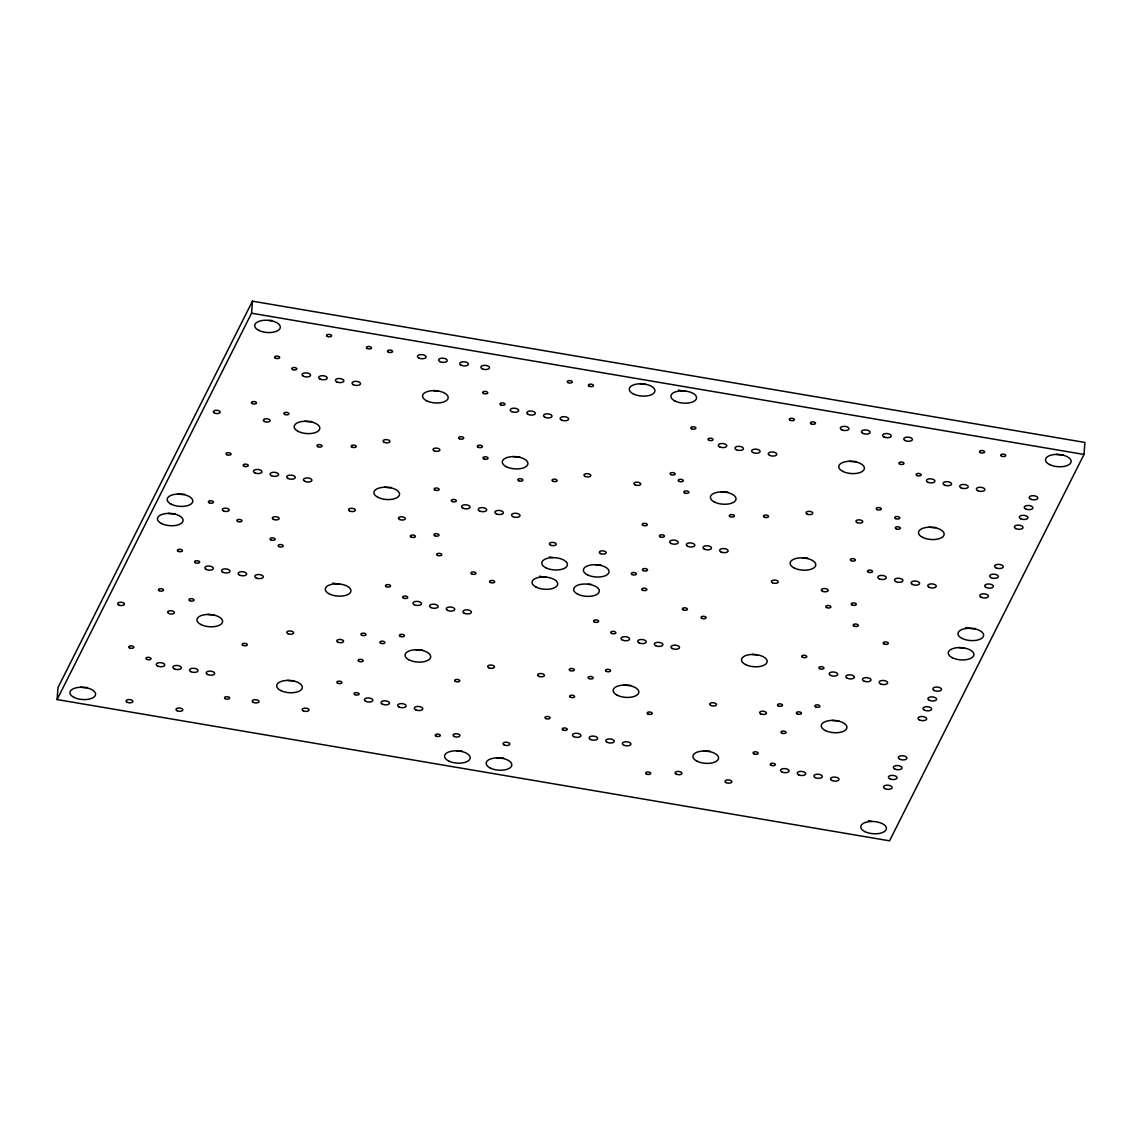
<?xml version="1.0" encoding="UTF-8"?>
<svg xmlns="http://www.w3.org/2000/svg" width="1142" height="1142" viewBox="0 0 1142 1142"><rect width="100%" height="100%" fill="white"/><g stroke="black" fill="none" stroke-linecap="round" stroke-linejoin="round"><path stroke-width="1.5" d="M57.1 699.561L57.999 687.541L252.453 301.174L1084.9 442.439L1084.001 454.459L889.547 840.826L57.1 699.561L251.554 313.208L252.453 301.174M251.554 313.208L1084.001 454.459M630.612 685.314A12.848 6.11 4.3 0 1 623.975 685.029M757.374 654.766A12.848 6.11 4.3 0 1 752.335 654.395M838.728 720.631A12.848 6.11 4.3 0 1 832.09 720.345M710.367 751.265A12.848 6.11 4.3 0 1 703.729 750.979M503.622 758.117A12.848 6.11 4.3 0 1 496.984 757.831M591.113 584.261A12.848 6.11 4.3 0 1 587.816 584.319M964.119 647.914A12.848 6.11 4.3 0 1 959.08 647.543M871.574 821.398A12.848 6.11 4.3 0 1 868.448 820.655M214.396 614.682A12.848 6.11 4.3 0 1 207.758 614.396M339.445 584.119A12.848 6.11 4.3 0 1 332.979 583.02M422.497 649.998A12.848 6.11 4.3 0 1 415.874 649.712M294.136 680.632A12.848 6.11 4.3 0 1 287.498 680.346M87.392 687.484A12.848 6.11 4.3 0 1 80.754 687.213M174.897 513.629A12.848 6.11 4.3 0 1 168.259 513.343M546.19 577.267A12.848 6.11 4.3 0 1 539.723 576.168M461.996 751.051A12.848 6.11 4.3 0 1 456.986 750.993M727.839 492.131A12.848 6.11 4.3 0 1 721.202 491.845M856.2 461.496A12.848 6.11 4.3 0 1 849.562 461.211M935.955 527.447A12.848 6.11 4.3 0 1 929.317 527.161M807.58 558.081A12.848 6.11 4.3 0 1 802.583 558.024M600.835 564.933A12.848 6.11 4.3 0 1 595.838 564.876M685.043 391.149A12.848 6.11 4.3 0 1 678.576 390.05M1062.945 454.644A12.848 6.11 4.3 0 1 1056.307 454.359M975.439 628.5A12.848 6.11 4.3 0 1 965.675 627.472M311.623 421.498A12.848 6.11 4.3 0 1 304.985 421.227M438.371 390.949A12.848 6.11 4.3 0 1 433.346 390.578M519.724 456.814A12.848 6.11 4.3 0 1 513.086 456.529M391.363 487.463A12.848 6.11 4.3 0 1 384.726 487.177M184.619 494.315A12.848 6.11 4.3 0 1 177.981 494.029M272.124 320.445A12.848 6.11 4.3 0 1 268.827 320.517M645.116 384.097A12.848 6.11 4.3 0 1 640.091 383.726M552.585 557.596A12.848 6.11 4.3 0 1 549.459 556.853M726.126 782.584A3.426 1.627 4.3 0 0 731.794 782.099A3.426 1.627 4.3 0 0 727.468 779.915A3.426 1.627 4.3 0 0 726.126 782.584M691.595 428.75A2.57 1.228 4.3 0 0 695.849 428.378A2.57 1.228 4.3 0 0 692.609 426.737A2.57 1.228 4.3 0 0 691.595 428.75M388.294 352.093A2.57 1.228 4.3 0 0 392.548 351.722A2.57 1.228 4.3 0 0 389.308 350.08A2.57 1.228 4.3 0 0 388.294 352.093M617.222 695.221A12.848 6.11 4.3 0 0 638.478 693.38A12.848 6.11 4.3 0 0 622.276 685.186A12.848 6.11 4.3 0 0 617.222 695.221M745.583 664.587A12.848 6.11 4.3 0 0 766.839 662.745A12.848 6.11 4.3 0 0 750.637 654.537A12.848 6.11 4.3 0 0 745.583 664.587M825.338 730.537A12.848 6.11 4.3 0 0 846.593 728.696A12.848 6.11 4.3 0 0 830.377 720.502A12.848 6.11 4.3 0 0 825.338 730.537M696.963 761.172A12.848 6.11 4.3 0 0 718.232 759.33A12.848 6.11 4.3 0 0 702.016 751.136A12.848 6.11 4.3 0 0 696.963 761.172M490.218 768.024A12.848 6.11 4.3 0 0 511.488 766.182A12.848 6.11 4.3 0 0 495.271 757.988A12.848 6.11 4.3 0 0 490.218 768.024M577.724 594.168A12.848 6.11 4.3 0 0 598.979 592.327A12.848 6.11 4.3 0 0 582.777 584.119A12.848 6.11 4.3 0 0 577.724 594.168M952.328 657.735A12.848 6.11 4.3 0 0 973.584 655.893A12.848 6.11 4.3 0 0 957.381 647.685A12.848 6.11 4.3 0 0 952.328 657.735M864.822 831.59A12.848 6.11 4.3 0 0 886.078 829.749A12.848 6.11 4.3 0 0 869.876 821.555A12.848 6.11 4.3 0 0 864.822 831.59M201.006 624.588A12.848 6.11 4.3 0 0 222.262 622.747A12.848 6.11 4.3 0 0 206.045 614.553A12.848 6.11 4.3 0 0 201.006 624.588M329.367 593.954A12.848 6.11 4.3 0 0 350.623 592.113A12.848 6.11 4.3 0 0 334.42 583.919A12.848 6.11 4.3 0 0 329.367 593.954M409.107 659.905A12.848 6.11 4.3 0 0 430.363 658.063A12.848 6.11 4.3 0 0 414.161 649.869A12.848 6.11 4.3 0 0 409.107 659.905M280.746 690.539A12.848 6.11 4.3 0 0 302.002 688.697A12.848 6.11 4.3 0 0 285.8 680.504A12.848 6.11 4.3 0 0 280.746 690.539M74.002 697.391A12.848 6.11 4.3 0 0 95.257 695.549A12.848 6.11 4.3 0 0 79.055 687.356A12.848 6.11 4.3 0 0 74.002 697.391M161.507 523.536A12.848 6.11 4.3 0 0 182.763 521.694A12.848 6.11 4.3 0 0 166.561 513.5A12.848 6.11 4.3 0 0 161.507 523.536M536.112 587.102A12.848 6.11 4.3 0 0 557.367 585.261A12.848 6.11 4.3 0 0 541.165 577.067A12.848 6.11 4.3 0 0 536.112 587.102M448.606 760.957A12.848 6.11 4.3 0 0 469.862 759.116A12.848 6.11 4.3 0 0 453.66 750.922A12.848 6.11 4.3 0 0 448.606 760.957M714.449 502.037A12.848 6.11 4.3 0 0 735.705 500.196A12.848 6.11 4.3 0 0 719.503 492.002A12.848 6.11 4.3 0 0 714.449 502.037M842.81 471.403A12.848 6.11 4.3 0 0 864.066 469.562A12.848 6.11 4.3 0 0 847.864 461.368A12.848 6.11 4.3 0 0 842.81 471.403M922.565 537.354A12.848 6.11 4.3 0 0 943.82 535.512A12.848 6.11 4.3 0 0 927.604 527.318A12.848 6.11 4.3 0 0 922.565 537.354M794.19 567.988A12.848 6.11 4.3 0 0 815.445 566.147A12.848 6.11 4.3 0 0 799.243 557.953A12.848 6.11 4.3 0 0 794.19 567.988M587.445 574.84A12.848 6.11 4.3 0 0 608.7 572.998A12.848 6.11 4.3 0 0 592.498 564.805A12.848 6.11 4.3 0 0 587.445 574.84M674.951 400.985A12.848 6.11 4.3 0 0 696.206 399.143A12.848 6.11 4.3 0 0 680.004 390.949A12.848 6.11 4.3 0 0 674.951 400.985M1049.555 464.551A12.848 6.11 4.3 0 0 1070.811 462.71A12.848 6.11 4.3 0 0 1054.608 454.516A12.848 6.11 4.3 0 0 1049.555 464.551M962.049 638.407A12.848 6.11 4.3 0 0 983.305 636.565A12.848 6.11 4.3 0 0 967.103 628.371A12.848 6.11 4.3 0 0 962.049 638.407M298.219 431.405A12.848 6.11 4.3 0 0 319.489 429.563A12.848 6.11 4.3 0 0 303.272 421.369A12.848 6.11 4.3 0 0 298.219 431.405M426.594 400.771A12.848 6.11 4.3 0 0 447.85 398.929A12.848 6.11 4.3 0 0 431.633 390.735A12.848 6.11 4.3 0 0 426.594 400.771M506.334 466.721A12.848 6.11 4.3 0 0 527.59 464.88A12.848 6.11 4.3 0 0 511.388 456.686A12.848 6.11 4.3 0 0 506.334 466.721M377.973 497.355A12.848 6.11 4.3 0 0 399.229 495.514A12.848 6.11 4.3 0 0 383.027 487.32A12.848 6.11 4.3 0 0 377.973 497.355M171.229 504.207A12.848 6.11 4.3 0 0 192.484 502.366A12.848 6.11 4.3 0 0 176.282 494.172A12.848 6.11 4.3 0 0 171.229 504.207M258.734 330.352A12.848 6.11 4.3 0 0 279.99 328.511A12.848 6.11 4.3 0 0 263.788 320.317A12.848 6.11 4.3 0 0 258.734 330.352M633.339 393.919A12.848 6.11 4.3 0 0 654.594 392.077A12.848 6.11 4.3 0 0 638.378 383.883A12.848 6.11 4.3 0 0 633.339 393.919M545.833 567.774A12.848 6.11 4.3 0 0 567.089 565.947A12.848 6.11 4.3 0 0 550.887 557.739A12.848 6.11 4.3 0 0 545.833 567.774M790.036 420.256A2.57 1.228 4.3 0 0 794.275 419.899A2.57 1.228 4.3 0 0 791.035 418.257A2.57 1.228 4.3 0 0 790.036 420.256M568.017 382.584A2.57 1.228 4.3 0 0 572.27 382.213A2.57 1.228 4.3 0 0 569.03 380.586A2.57 1.228 4.3 0 0 568.017 382.584M367.153 348.496A2.57 1.228 4.3 0 0 371.407 348.139A2.57 1.228 4.3 0 0 368.167 346.497A2.57 1.228 4.3 0 0 367.153 348.496M980.321 452.56A2.57 1.228 4.3 0 0 984.575 452.189A2.57 1.228 4.3 0 0 981.335 450.548A2.57 1.228 4.3 0 0 980.321 452.56M730.066 516.598A2.57 1.228 4.3 0 0 734.32 516.241A2.57 1.228 4.3 0 0 731.08 514.599A2.57 1.228 4.3 0 0 730.066 516.598M518.625 480.725A2.57 1.228 4.3 0 0 522.879 480.354A2.57 1.228 4.3 0 0 519.639 478.712A2.57 1.228 4.3 0 0 518.625 480.725M317.762 446.636A2.57 1.228 4.3 0 0 322.015 446.265A2.57 1.228 4.3 0 0 318.775 444.623A2.57 1.228 4.3 0 0 317.762 446.636M683.144 609.828A2.57 1.228 4.3 0 0 687.398 609.457A2.57 1.228 4.3 0 0 684.158 607.83A2.57 1.228 4.3 0 0 683.144 609.828M471.703 573.955A2.57 1.228 4.3 0 0 475.957 573.584A2.57 1.228 4.3 0 0 472.717 571.942A2.57 1.228 4.3 0 0 471.703 573.955M270.84 539.866A2.57 1.228 4.3 0 0 275.094 539.495A2.57 1.228 4.3 0 0 271.853 537.853A2.57 1.228 4.3 0 0 270.84 539.866M884.008 643.917A2.57 1.228 4.3 0 0 888.262 643.546A2.57 1.228 4.3 0 0 885.021 641.904A2.57 1.228 4.3 0 0 884.008 643.917M646.415 774.019A2.57 1.228 4.3 0 0 650.654 773.662A2.57 1.228 4.3 0 0 647.414 772.021A2.57 1.228 4.3 0 0 646.415 774.019M436.001 736.09A2.57 1.228 4.3 0 0 440.255 735.733A2.57 1.228 4.3 0 0 437.015 734.092A2.57 1.228 4.3 0 0 436.001 736.09M225.331 698.676A2.57 1.228 4.3 0 0 229.585 698.304A2.57 1.228 4.3 0 0 226.344 696.663A2.57 1.228 4.3 0 0 225.331 698.676M811.177 423.853A2.57 1.228 4.3 0 0 815.431 423.482A2.57 1.228 4.3 0 0 812.19 421.841A2.57 1.228 4.3 0 0 811.177 423.853M589.158 386.182A2.57 1.228 4.3 0 0 593.412 385.81A2.57 1.228 4.3 0 0 590.171 384.169A2.57 1.228 4.3 0 0 589.158 386.182M1001.477 456.143A2.57 1.228 4.3 0 0 1005.717 455.772A2.57 1.228 4.3 0 0 1002.476 454.131A2.57 1.228 4.3 0 0 1001.477 456.143M351.95 447.107A2.57 1.228 4.3 0 0 356.19 446.736A2.57 1.228 4.3 0 0 352.949 445.109A2.57 1.228 4.3 0 0 351.95 447.107M552.814 481.196A2.57 1.228 4.3 0 0 557.068 480.825A2.57 1.228 4.3 0 0 553.827 479.183A2.57 1.228 4.3 0 0 552.814 481.196M764.255 517.083A2.57 1.228 4.3 0 0 768.509 516.712A2.57 1.228 4.3 0 0 765.268 515.071A2.57 1.228 4.3 0 0 764.255 517.083M701.816 618.322A2.57 1.228 4.3 0 0 706.07 617.965A2.57 1.228 4.3 0 0 702.83 616.323A2.57 1.228 4.3 0 0 701.816 618.322M490.375 582.449A2.57 1.228 4.3 0 0 494.629 582.077A2.57 1.228 4.3 0 0 491.388 580.436A2.57 1.228 4.3 0 0 490.375 582.449M278.933 546.561A2.57 1.228 4.3 0 0 283.187 546.204A2.57 1.228 4.3 0 0 279.947 544.563A2.57 1.228 4.3 0 0 278.933 546.561M455.472 681.446A2.57 1.228 4.3 0 0 459.726 681.075A2.57 1.228 4.3 0 0 456.486 679.433A2.57 1.228 4.3 0 0 455.472 681.446M647.928 713.993A2.57 1.228 4.3 0 0 652.182 713.622A2.57 1.228 4.3 0 0 648.942 711.994A2.57 1.228 4.3 0 0 647.928 713.993M242.975 645.387A2.57 1.228 4.3 0 0 247.229 645.016A2.57 1.228 4.3 0 0 243.988 643.374A2.57 1.228 4.3 0 0 242.975 645.387M678.976 481.31A2.57 1.228 4.3 0 0 683.23 480.939A2.57 1.228 4.3 0 0 679.99 479.297A2.57 1.228 4.3 0 0 678.976 481.31M643.231 570.572A2.57 1.228 4.3 0 0 647.485 570.201A2.57 1.228 4.3 0 0 644.245 568.559A2.57 1.228 4.3 0 0 643.231 570.572M588.901 678.519A2.57 1.228 4.3 0 0 593.155 678.148A2.57 1.228 4.3 0 0 589.914 676.507A2.57 1.228 4.3 0 0 588.901 678.519M895.456 518.568A2.57 1.228 4.3 0 0 899.71 518.211A2.57 1.228 4.3 0 0 896.47 516.569A2.57 1.228 4.3 0 0 895.456 518.568M852.003 604.932A2.57 1.228 4.3 0 0 856.243 604.561A2.57 1.228 4.3 0 0 853.003 602.919A2.57 1.228 4.3 0 0 852.003 604.932M797.173 713.864A2.57 1.228 4.3 0 0 801.427 713.493A2.57 1.228 4.3 0 0 798.187 711.851A2.57 1.228 4.3 0 0 797.173 713.864M478.113 447.221A2.57 1.228 4.3 0 0 482.367 446.85A2.57 1.228 4.3 0 0 479.126 445.209A2.57 1.228 4.3 0 0 478.113 447.221M434.717 535.726A2.57 1.228 4.3 0 0 438.971 535.355A2.57 1.228 4.3 0 0 435.73 533.714A2.57 1.228 4.3 0 0 434.717 535.726M380.643 643.174A2.57 1.228 4.3 0 0 384.883 642.803A2.57 1.228 4.3 0 0 381.642 641.176A2.57 1.228 4.3 0 0 380.643 643.174M896.056 528.789A2.57 1.228 4.3 0 0 900.31 528.418A2.57 1.228 4.3 0 0 897.07 526.79A2.57 1.228 4.3 0 0 896.056 528.789M684.615 492.916A2.57 1.228 4.3 0 0 688.869 492.545A2.57 1.228 4.3 0 0 685.628 490.903A2.57 1.228 4.3 0 0 684.615 492.916M483.751 458.827A2.57 1.228 4.3 0 0 488.005 458.456A2.57 1.228 4.3 0 0 484.765 456.814A2.57 1.228 4.3 0 0 483.751 458.827M284.644 414.389A2.57 1.228 4.3 0 0 288.897 414.018A2.57 1.228 4.3 0 0 285.657 412.376A2.57 1.228 4.3 0 0 284.644 414.389M854.002 626.044A2.57 1.228 4.3 0 0 858.242 625.673A2.57 1.228 4.3 0 0 855.001 624.032A2.57 1.228 4.3 0 0 854.002 626.044M642.561 590.157A2.57 1.228 4.3 0 0 646.8 589.8A2.57 1.228 4.3 0 0 643.56 588.159A2.57 1.228 4.3 0 0 642.561 590.157M437.457 555.355A2.57 1.228 4.3 0 0 441.711 554.983A2.57 1.228 4.3 0 0 438.471 553.356A2.57 1.228 4.3 0 0 437.457 555.355M237.65 521.451A2.57 1.228 4.3 0 0 241.904 521.08A2.57 1.228 4.3 0 0 238.664 519.439A2.57 1.228 4.3 0 0 237.65 521.451M189.743 600.663A2.57 1.228 4.3 0 0 193.997 600.292A2.57 1.228 4.3 0 0 190.757 598.665A2.57 1.228 4.3 0 0 189.743 600.663M400.128 636.365A2.57 1.228 4.3 0 0 404.382 635.994A2.57 1.228 4.3 0 0 401.142 634.352A2.57 1.228 4.3 0 0 400.128 636.365M606.288 671.353A2.57 1.228 4.3 0 0 610.542 670.982A2.57 1.228 4.3 0 0 607.301 669.34A2.57 1.228 4.3 0 0 606.288 671.353M815.616 706.869A2.57 1.228 4.3 0 0 819.856 706.498A2.57 1.228 4.3 0 0 816.616 704.871A2.57 1.228 4.3 0 0 815.616 706.869M670.882 474.601A2.57 1.228 4.3 0 0 675.136 474.23A2.57 1.228 4.3 0 0 671.896 472.602A2.57 1.228 4.3 0 0 670.882 474.601M877.042 509.589A2.57 1.228 4.3 0 0 881.281 509.218A2.57 1.228 4.3 0 0 878.041 507.576A2.57 1.228 4.3 0 0 877.042 509.589M459.441 438.728A2.57 1.228 4.3 0 0 463.695 438.357A2.57 1.228 4.3 0 0 460.454 436.715A2.57 1.228 4.3 0 0 459.441 438.728M252.225 403.554A2.57 1.228 4.3 0 0 256.479 403.197A2.57 1.228 4.3 0 0 253.239 401.556A2.57 1.228 4.3 0 0 252.225 403.554M826.58 607.544A2.57 1.228 4.3 0 0 830.834 607.173A2.57 1.228 4.3 0 0 827.593 605.531A2.57 1.228 4.3 0 0 826.58 607.544M632.068 574.54A2.57 1.228 4.3 0 0 636.308 574.169A2.57 1.228 4.3 0 0 633.068 572.527A2.57 1.228 4.3 0 0 632.068 574.54M411.106 537.04A2.57 1.228 4.3 0 0 415.36 536.669A2.57 1.228 4.3 0 0 412.119 535.027A2.57 1.228 4.3 0 0 411.106 537.04M209.186 502.78A2.57 1.228 4.3 0 0 213.426 502.409A2.57 1.228 4.3 0 0 210.185 500.767A2.57 1.228 4.3 0 0 209.186 502.78M159.195 590.685A2.57 1.228 4.3 0 0 163.449 590.314A2.57 1.228 4.3 0 0 160.208 588.687A2.57 1.228 4.3 0 0 159.195 590.685M361.714 635.18A2.57 1.228 4.3 0 0 365.968 634.809A2.57 1.228 4.3 0 0 362.728 633.168A2.57 1.228 4.3 0 0 361.714 635.18M569.986 670.511A2.57 1.228 4.3 0 0 574.24 670.154A2.57 1.228 4.3 0 0 571 668.513A2.57 1.228 4.3 0 0 569.986 670.511M778.259 705.856A2.57 1.228 4.3 0 0 782.498 705.485A2.57 1.228 4.3 0 0 779.258 703.857A2.57 1.228 4.3 0 0 778.259 705.856M781.756 733.078A2.57 1.228 4.3 0 0 786.01 732.721A2.57 1.228 4.3 0 0 782.77 731.08A2.57 1.228 4.3 0 0 781.756 733.078M570.329 697.205A2.57 1.228 4.3 0 0 574.569 696.834A2.57 1.228 4.3 0 0 571.328 695.192A2.57 1.228 4.3 0 0 570.329 697.205M358.888 661.318A2.57 1.228 4.3 0 0 363.127 660.961A2.57 1.228 4.3 0 0 359.887 659.319A2.57 1.228 4.3 0 0 358.888 661.318M327.326 336.419A2.57 1.228 4.3 0 0 331.58 336.048A2.57 1.228 4.3 0 0 328.339 334.406A2.57 1.228 4.3 0 0 327.326 336.419M585.061 476.385A3.426 1.627 4.3 0 0 590.728 475.886A3.426 1.627 4.3 0 0 586.403 473.702A3.426 1.627 4.3 0 0 585.061 476.385M634.995 484.85A3.426 1.627 4.3 0 0 640.662 484.365A3.426 1.627 4.3 0 0 636.351 482.181A3.426 1.627 4.3 0 0 634.995 484.85M550.487 545.077A3.426 1.627 4.3 0 0 556.154 544.591A3.426 1.627 4.3 0 0 551.829 542.393A3.426 1.627 4.3 0 0 550.487 545.077M600.421 553.556A3.426 1.627 4.3 0 0 606.088 553.056A3.426 1.627 4.3 0 0 601.777 550.872A3.426 1.627 4.3 0 0 600.421 553.556M488.747 667.742A3.426 1.627 4.3 0 0 494.415 667.256A3.426 1.627 4.3 0 0 490.089 665.072A3.426 1.627 4.3 0 0 488.747 667.742M538.681 676.221A3.426 1.627 4.3 0 0 544.363 675.736A3.426 1.627 4.3 0 0 540.038 673.537A3.426 1.627 4.3 0 0 538.681 676.221M454.173 736.433A3.426 1.627 4.3 0 0 459.841 735.948A3.426 1.627 4.3 0 0 455.515 733.764A3.426 1.627 4.3 0 0 454.173 736.433M504.107 744.912A3.426 1.627 4.3 0 0 509.789 744.427A3.426 1.627 4.3 0 0 505.463 742.243A3.426 1.627 4.3 0 0 504.107 744.912M807.066 514.057A3.426 1.627 4.3 0 0 812.733 513.557A3.426 1.627 4.3 0 0 808.408 511.373A3.426 1.627 4.3 0 0 807.066 514.057M857.014 522.536A3.426 1.627 4.3 0 0 862.681 522.037A3.426 1.627 4.3 0 0 858.356 519.853A3.426 1.627 4.3 0 0 857.014 522.536M772.492 582.748A3.426 1.627 4.3 0 0 778.159 582.263A3.426 1.627 4.3 0 0 773.833 580.079A3.426 1.627 4.3 0 0 772.492 582.748M822.44 591.228A3.426 1.627 4.3 0 0 828.107 590.728A3.426 1.627 4.3 0 0 823.782 588.544A3.426 1.627 4.3 0 0 822.44 591.228M710.752 705.413A3.426 1.627 4.3 0 0 716.419 704.928A3.426 1.627 4.3 0 0 712.094 702.744A3.426 1.627 4.3 0 0 710.752 705.413M760.7 713.893A3.426 1.627 4.3 0 0 766.368 713.407A3.426 1.627 4.3 0 0 762.042 711.223A3.426 1.627 4.3 0 0 760.7 713.893M676.178 774.119A3.426 1.627 4.3 0 0 681.845 773.619A3.426 1.627 4.3 0 0 677.52 771.435A3.426 1.627 4.3 0 0 676.178 774.119M214.439 412.99A3.426 1.627 4.3 0 0 220.106 412.49A3.426 1.627 4.3 0 0 215.781 410.306A3.426 1.627 4.3 0 0 214.439 412.99M264.387 421.455A3.426 1.627 4.3 0 0 270.054 420.97A3.426 1.627 4.3 0 0 265.729 418.786A3.426 1.627 4.3 0 0 264.387 421.455M223.447 510.888A3.426 1.627 4.3 0 0 229.114 510.388A3.426 1.627 4.3 0 0 224.788 508.204A3.426 1.627 4.3 0 0 223.447 510.888M273.395 519.353A3.426 1.627 4.3 0 0 279.062 518.868A3.426 1.627 4.3 0 0 274.737 516.684A3.426 1.627 4.3 0 0 273.395 519.353M118.725 604.96A3.426 1.627 4.3 0 0 124.392 604.461A3.426 1.627 4.3 0 0 120.067 602.277A3.426 1.627 4.3 0 0 118.725 604.96M168.673 613.425A3.426 1.627 4.3 0 0 174.341 612.94A3.426 1.627 4.3 0 0 170.015 610.756A3.426 1.627 4.3 0 0 168.673 613.425M127.133 702.244A3.426 1.627 4.3 0 0 132.8 701.759A3.426 1.627 4.3 0 0 128.475 699.575A3.426 1.627 4.3 0 0 127.133 702.244M177.081 710.724A3.426 1.627 4.3 0 0 182.749 710.224A3.426 1.627 4.3 0 0 178.423 708.04A3.426 1.627 4.3 0 0 177.081 710.724M384.183 442.297A3.426 1.627 4.3 0 0 389.85 441.797A3.426 1.627 4.3 0 0 385.539 439.613A3.426 1.627 4.3 0 0 384.183 442.297M434.131 450.776A3.426 1.627 4.3 0 0 439.798 450.276A3.426 1.627 4.3 0 0 435.473 448.092A3.426 1.627 4.3 0 0 434.131 450.776M349.609 510.988A3.426 1.627 4.3 0 0 355.276 510.503A3.426 1.627 4.3 0 0 350.965 508.318A3.426 1.627 4.3 0 0 349.609 510.988M399.557 519.467A3.426 1.627 4.3 0 0 405.224 518.968A3.426 1.627 4.3 0 0 400.899 516.784A3.426 1.627 4.3 0 0 399.557 519.467M287.87 633.653A3.426 1.627 4.3 0 0 293.537 633.168A3.426 1.627 4.3 0 0 289.226 630.984A3.426 1.627 4.3 0 0 287.87 633.653M337.818 642.132A3.426 1.627 4.3 0 0 343.485 641.647A3.426 1.627 4.3 0 0 339.16 639.463A3.426 1.627 4.3 0 0 337.818 642.132M253.296 702.359A3.426 1.627 4.3 0 0 258.963 701.859A3.426 1.627 4.3 0 0 254.652 699.675A3.426 1.627 4.3 0 0 253.296 702.359M303.244 710.824A3.426 1.627 4.3 0 0 308.911 710.338A3.426 1.627 4.3 0 0 304.586 708.154A3.426 1.627 4.3 0 0 303.244 710.824M1015.723 528.546A4.354 2.07 4.3 0 0 1022.918 527.932A4.354 2.07 4.3 0 0 1017.436 525.149A4.354 2.07 4.3 0 0 1015.723 528.546M1020.663 518.739A4.354 2.07 4.3 0 0 1027.857 518.111A4.354 2.07 4.3 0 0 1022.376 515.342A4.354 2.07 4.3 0 0 1020.663 518.739M1025.602 508.918A4.354 2.07 4.3 0 0 1032.796 508.304A4.354 2.07 4.3 0 0 1027.315 505.521A4.354 2.07 4.3 0 0 1025.602 508.918M1030.541 499.111A4.354 2.07 4.3 0 0 1037.735 498.483A4.354 2.07 4.3 0 0 1032.254 495.714A4.354 2.07 4.3 0 0 1030.541 499.111M981.149 597.252A4.354 2.07 4.3 0 0 988.344 596.624A4.354 2.07 4.3 0 0 982.862 593.84A4.354 2.07 4.3 0 0 981.149 597.252M986.088 587.431A4.354 2.07 4.3 0 0 993.283 586.817A4.354 2.07 4.3 0 0 987.801 584.033A4.354 2.07 4.3 0 0 986.088 587.431M991.028 577.624A4.354 2.07 4.3 0 0 998.222 576.995A4.354 2.07 4.3 0 0 992.741 574.226A4.354 2.07 4.3 0 0 991.028 577.624M995.967 567.802A4.354 2.07 4.3 0 0 1003.161 567.189A4.354 2.07 4.3 0 0 997.68 564.405A4.354 2.07 4.3 0 0 995.967 567.802M919.41 719.917A4.354 2.07 4.3 0 0 926.605 719.289A4.354 2.07 4.3 0 0 921.123 716.519A4.354 2.07 4.3 0 0 919.41 719.917M924.349 710.096A4.354 2.07 4.3 0 0 931.544 709.482A4.354 2.07 4.3 0 0 926.062 706.698A4.354 2.07 4.3 0 0 924.349 710.096M929.288 700.289A4.354 2.07 4.3 0 0 936.483 699.661A4.354 2.07 4.3 0 0 931.001 696.891A4.354 2.07 4.3 0 0 929.288 700.289M934.227 690.482A4.354 2.07 4.3 0 0 941.422 689.854A4.354 2.07 4.3 0 0 935.94 687.07A4.354 2.07 4.3 0 0 934.227 690.482M884.836 788.608A4.354 2.07 4.3 0 0 892.03 787.994A4.354 2.07 4.3 0 0 886.549 785.211A4.354 2.07 4.3 0 0 884.836 788.608M889.775 778.801A4.354 2.07 4.3 0 0 896.97 778.173A4.354 2.07 4.3 0 0 891.488 775.404A4.354 2.07 4.3 0 0 889.775 778.801M894.714 768.98A4.354 2.07 4.3 0 0 901.909 768.366A4.354 2.07 4.3 0 0 896.427 765.583A4.354 2.07 4.3 0 0 894.714 768.98M899.653 759.173A4.354 2.07 4.3 0 0 906.848 758.545A4.354 2.07 4.3 0 0 901.366 755.776A4.354 2.07 4.3 0 0 899.653 759.173M862.824 433.375A4.354 2.07 4.3 0 0 870.018 432.747A4.354 2.07 4.3 0 0 864.523 429.963A4.354 2.07 4.3 0 0 862.824 433.375M841.668 429.777A4.354 2.07 4.3 0 0 848.877 429.164A4.354 2.07 4.3 0 0 843.381 426.38A4.354 2.07 4.3 0 0 841.668 429.777M905.106 440.541A4.354 2.07 4.3 0 0 912.301 439.927A4.354 2.07 4.3 0 0 906.819 437.143A4.354 2.07 4.3 0 0 905.106 440.541M883.965 436.958A4.354 2.07 4.3 0 0 891.16 436.33A4.354 2.07 4.3 0 0 885.678 433.56A4.354 2.07 4.3 0 0 883.965 436.958M439.941 361.614A4.354 2.07 4.3 0 0 447.136 360.986A4.354 2.07 4.3 0 0 441.654 358.203A4.354 2.07 4.3 0 0 439.941 361.614M418.8 358.017A4.354 2.07 4.3 0 0 425.995 357.403A4.354 2.07 4.3 0 0 420.499 354.62A4.354 2.07 4.3 0 0 418.8 358.017M482.224 368.78A4.354 2.07 4.3 0 0 489.418 368.167A4.354 2.07 4.3 0 0 483.937 365.383A4.354 2.07 4.3 0 0 482.224 368.78M461.082 365.197A4.354 2.07 4.3 0 0 468.277 364.569A4.354 2.07 4.3 0 0 462.796 361.8A4.354 2.07 4.3 0 0 461.082 365.197M607.087 742.286A4.282 2.041 4.3 0 0 614.168 741.672A4.282 2.041 4.3 0 0 608.772 738.945A4.282 2.041 4.3 0 0 607.087 742.286M815.202 777.602A4.282 2.041 4.3 0 0 822.283 776.988A4.282 2.041 4.3 0 0 816.873 774.262A4.282 2.041 4.3 0 0 815.202 777.602M655.694 645.701A4.282 2.041 4.3 0 0 662.788 645.087A4.282 2.041 4.3 0 0 657.378 642.346A4.282 2.041 4.3 0 0 655.694 645.701M863.809 681.017A4.282 2.041 4.3 0 0 870.889 680.404A4.282 2.041 4.3 0 0 865.493 677.663A4.282 2.041 4.3 0 0 863.809 681.017M590.443 739.459A4.282 2.041 4.3 0 0 597.523 738.845A4.282 2.041 4.3 0 0 592.113 736.119A4.282 2.041 4.3 0 0 590.443 739.459M798.543 774.776A4.282 2.041 4.3 0 0 805.638 774.162A4.282 2.041 4.3 0 0 800.228 771.435A4.282 2.041 4.3 0 0 798.543 774.776M639.049 642.875A4.282 2.041 4.3 0 0 646.129 642.261A4.282 2.041 4.3 0 0 640.733 639.52A4.282 2.041 4.3 0 0 639.049 642.875M847.164 678.191A4.282 2.041 4.3 0 0 854.245 677.577A4.282 2.041 4.3 0 0 848.849 674.836A4.282 2.041 4.3 0 0 847.164 678.191M623.732 745.112A4.282 2.041 4.3 0 0 630.812 744.498A4.282 2.041 4.3 0 0 625.416 741.772A4.282 2.041 4.3 0 0 623.732 745.112M831.847 780.429A4.282 2.041 4.3 0 0 838.927 779.815A4.282 2.041 4.3 0 0 833.532 777.088A4.282 2.041 4.3 0 0 831.847 780.429M672.352 648.528A4.282 2.041 4.3 0 0 679.433 647.914A4.282 2.041 4.3 0 0 674.037 645.173A4.282 2.041 4.3 0 0 672.352 648.528M880.453 683.844A4.282 2.041 4.3 0 0 887.548 683.23A4.282 2.041 4.3 0 0 882.138 680.489A4.282 2.041 4.3 0 0 880.453 683.844M573.784 736.633A4.282 2.041 4.3 0 0 580.878 736.019A4.282 2.041 4.3 0 0 575.468 733.292A4.282 2.041 4.3 0 0 573.784 736.633M781.899 771.949A4.282 2.041 4.3 0 0 788.979 771.335A4.282 2.041 4.3 0 0 783.583 768.609A4.282 2.041 4.3 0 0 781.899 771.949M622.404 640.048A4.282 2.041 4.3 0 0 629.485 639.434A4.282 2.041 4.3 0 0 624.089 636.694A4.282 2.041 4.3 0 0 622.404 640.048M830.505 675.365A4.282 2.041 4.3 0 0 837.6 674.751A4.282 2.041 4.3 0 0 832.19 672.01A4.282 2.041 4.3 0 0 830.505 675.365M545.748 718.518A2.57 1.228 4.3 0 0 550.001 718.147A2.57 1.228 4.3 0 0 546.761 716.505A2.57 1.228 4.3 0 0 545.748 718.518M562.949 729.952A2.57 1.228 4.3 0 0 567.203 729.595A2.57 1.228 4.3 0 0 563.962 727.954A2.57 1.228 4.3 0 0 562.949 729.952M753.863 753.834A2.57 1.228 4.3 0 0 758.117 753.463A2.57 1.228 4.3 0 0 754.876 751.821A2.57 1.228 4.3 0 0 753.863 753.834M771.05 765.268A2.57 1.228 4.3 0 0 775.304 764.897A2.57 1.228 4.3 0 0 772.063 763.27A2.57 1.228 4.3 0 0 771.05 765.268M594.368 621.933A2.57 1.228 4.3 0 0 598.622 621.562A2.57 1.228 4.3 0 0 595.382 619.92A2.57 1.228 4.3 0 0 594.368 621.933M611.555 633.367A2.57 1.228 4.3 0 0 615.809 632.996A2.57 1.228 4.3 0 0 612.569 631.355A2.57 1.228 4.3 0 0 611.555 633.367M802.483 657.25A2.57 1.228 4.3 0 0 806.723 656.878A2.57 1.228 4.3 0 0 803.483 655.237A2.57 1.228 4.3 0 0 802.483 657.25M819.671 668.684A2.57 1.228 4.3 0 0 823.924 668.313A2.57 1.228 4.3 0 0 820.684 666.671A2.57 1.228 4.3 0 0 819.671 668.684M190.857 671.653A4.282 2.041 4.3 0 0 197.951 671.039A4.282 2.041 4.3 0 0 192.541 668.313A4.282 2.041 4.3 0 0 190.857 671.653M398.972 706.969A4.282 2.041 4.3 0 0 406.052 706.356A4.282 2.041 4.3 0 0 400.656 703.629A4.282 2.041 4.3 0 0 398.972 706.969M239.477 575.068A4.282 2.041 4.3 0 0 246.558 574.455A4.282 2.041 4.3 0 0 241.162 571.714A4.282 2.041 4.3 0 0 239.477 575.068M447.593 610.385A4.282 2.041 4.3 0 0 454.673 609.771A4.282 2.041 4.3 0 0 449.277 607.03A4.282 2.041 4.3 0 0 447.593 610.385M174.212 668.827A4.282 2.041 4.3 0 0 181.307 668.213A4.282 2.041 4.3 0 0 175.897 665.486A4.282 2.041 4.3 0 0 174.212 668.827M382.327 704.143A4.282 2.041 4.3 0 0 389.408 703.529A4.282 2.041 4.3 0 0 384.012 700.803A4.282 2.041 4.3 0 0 382.327 704.143M222.833 572.242A4.282 2.041 4.3 0 0 229.913 571.628A4.282 2.041 4.3 0 0 224.517 568.902A4.282 2.041 4.3 0 0 222.833 572.242M430.934 607.558A4.282 2.041 4.3 0 0 438.028 606.944A4.282 2.041 4.3 0 0 432.618 604.204A4.282 2.041 4.3 0 0 430.934 607.558M207.516 674.479A4.282 2.041 4.3 0 0 214.596 673.866A4.282 2.041 4.3 0 0 209.2 671.139A4.282 2.041 4.3 0 0 207.516 674.479M415.617 709.796A4.282 2.041 4.3 0 0 422.711 709.182A4.282 2.041 4.3 0 0 417.301 706.455A4.282 2.041 4.3 0 0 415.617 709.796M256.122 577.895A4.282 2.041 4.3 0 0 263.217 577.281A4.282 2.041 4.3 0 0 257.806 574.54A4.282 2.041 4.3 0 0 256.122 577.895M464.237 613.211A4.282 2.041 4.3 0 0 471.318 612.597A4.282 2.041 4.3 0 0 465.922 609.857A4.282 2.041 4.3 0 0 464.237 613.211M157.567 666A4.282 2.041 4.3 0 0 164.648 665.386A4.282 2.041 4.3 0 0 159.252 662.66A4.282 2.041 4.3 0 0 157.567 666M365.683 701.316A4.282 2.041 4.3 0 0 372.763 700.703A4.282 2.041 4.3 0 0 367.367 697.976A4.282 2.041 4.3 0 0 365.683 701.316M206.174 569.415A4.282 2.041 4.3 0 0 213.269 568.802A4.282 2.041 4.3 0 0 207.858 566.075A4.282 2.041 4.3 0 0 206.174 569.415M414.289 604.732A4.282 2.041 4.3 0 0 421.369 604.118A4.282 2.041 4.3 0 0 415.973 601.391A4.282 2.041 4.3 0 0 414.289 604.732M129.531 647.885A2.57 1.228 4.3 0 0 133.785 647.514A2.57 1.228 4.3 0 0 130.545 645.887A2.57 1.228 4.3 0 0 129.531 647.885M146.718 659.319A2.57 1.228 4.3 0 0 150.972 658.963A2.57 1.228 4.3 0 0 147.732 657.321A2.57 1.228 4.3 0 0 146.718 659.319M337.647 683.202A2.57 1.228 4.3 0 0 341.886 682.83A2.57 1.228 4.3 0 0 338.646 681.189A2.57 1.228 4.3 0 0 337.647 683.202M354.834 694.636A2.57 1.228 4.3 0 0 359.088 694.279A2.57 1.228 4.3 0 0 355.847 692.637A2.57 1.228 4.3 0 0 354.834 694.636M178.138 551.3A2.57 1.228 4.3 0 0 182.392 550.929A2.57 1.228 4.3 0 0 179.151 549.288A2.57 1.228 4.3 0 0 178.138 551.3M195.339 562.735A2.57 1.228 4.3 0 0 199.593 562.364A2.57 1.228 4.3 0 0 196.353 560.722A2.57 1.228 4.3 0 0 195.339 562.735M386.253 586.617A2.57 1.228 4.3 0 0 390.507 586.246A2.57 1.228 4.3 0 0 387.266 584.604A2.57 1.228 4.3 0 0 386.253 586.617M403.454 598.051A2.57 1.228 4.3 0 0 407.694 597.68A2.57 1.228 4.3 0 0 404.454 596.038A2.57 1.228 4.3 0 0 403.454 598.051M704.314 549.102A4.282 2.041 4.3 0 0 711.395 548.488A4.282 2.041 4.3 0 0 705.999 545.762A4.282 2.041 4.3 0 0 704.314 549.102M912.415 584.418A4.282 2.041 4.3 0 0 919.51 583.805A4.282 2.041 4.3 0 0 914.1 581.078A4.282 2.041 4.3 0 0 912.415 584.418M752.921 452.517A4.282 2.041 4.3 0 0 760.015 451.904A4.282 2.041 4.3 0 0 754.605 449.177A4.282 2.041 4.3 0 0 752.921 452.517M961.036 487.834A4.282 2.041 4.3 0 0 968.116 487.22A4.282 2.041 4.3 0 0 962.72 484.479A4.282 2.041 4.3 0 0 961.036 487.834M687.655 546.276A4.282 2.041 4.3 0 0 694.75 545.662A4.282 2.041 4.3 0 0 689.34 542.935A4.282 2.041 4.3 0 0 687.655 546.276M895.771 581.592A4.282 2.041 4.3 0 0 902.865 580.978A4.282 2.041 4.3 0 0 897.455 578.252A4.282 2.041 4.3 0 0 895.771 581.592M736.276 449.691A4.282 2.041 4.3 0 0 743.356 449.077A4.282 2.041 4.3 0 0 737.96 446.351A4.282 2.041 4.3 0 0 736.276 449.691M944.391 485.007A4.282 2.041 4.3 0 0 951.472 484.394A4.282 2.041 4.3 0 0 946.076 481.667A4.282 2.041 4.3 0 0 944.391 485.007M720.959 551.929A4.282 2.041 4.3 0 0 728.039 551.315A4.282 2.041 4.3 0 0 722.643 548.588A4.282 2.041 4.3 0 0 720.959 551.929M929.074 587.245A4.282 2.041 4.3 0 0 936.154 586.631A4.282 2.041 4.3 0 0 930.759 583.905A4.282 2.041 4.3 0 0 929.074 587.245M769.58 455.344A4.282 2.041 4.3 0 0 776.66 454.73A4.282 2.041 4.3 0 0 771.264 451.989A4.282 2.041 4.3 0 0 769.58 455.344M977.68 490.66A4.282 2.041 4.3 0 0 984.775 490.046A4.282 2.041 4.3 0 0 979.365 487.306A4.282 2.041 4.3 0 0 977.68 490.66M671.011 543.464A4.282 2.041 4.3 0 0 678.105 542.85A4.282 2.041 4.3 0 0 672.695 540.109A4.282 2.041 4.3 0 0 671.011 543.464M879.126 578.766A4.282 2.041 4.3 0 0 886.206 578.152A4.282 2.041 4.3 0 0 880.81 575.425A4.282 2.041 4.3 0 0 879.126 578.766M719.631 446.865A4.282 2.041 4.3 0 0 726.712 446.251A4.282 2.041 4.3 0 0 721.316 443.524A4.282 2.041 4.3 0 0 719.631 446.865M927.732 482.181A4.282 2.041 4.3 0 0 934.827 481.567A4.282 2.041 4.3 0 0 929.417 478.841A4.282 2.041 4.3 0 0 927.732 482.181M642.975 525.334A2.57 1.228 4.3 0 0 647.228 524.963A2.57 1.228 4.3 0 0 643.988 523.336A2.57 1.228 4.3 0 0 642.975 525.334M660.176 536.783A2.57 1.228 4.3 0 0 664.43 536.412A2.57 1.228 4.3 0 0 661.189 534.77A2.57 1.228 4.3 0 0 660.176 536.783M851.09 560.651A2.57 1.228 4.3 0 0 855.344 560.279A2.57 1.228 4.3 0 0 852.103 558.652A2.57 1.228 4.3 0 0 851.09 560.651M868.277 572.085A2.57 1.228 4.3 0 0 872.531 571.728A2.57 1.228 4.3 0 0 869.29 570.086A2.57 1.228 4.3 0 0 868.277 572.085M708.782 440.184A2.57 1.228 4.3 0 0 713.036 439.813A2.57 1.228 4.3 0 0 709.796 438.185A2.57 1.228 4.3 0 0 708.782 440.184M899.696 464.066A2.57 1.228 4.3 0 0 903.95 463.695A2.57 1.228 4.3 0 0 900.71 462.053A2.57 1.228 4.3 0 0 899.696 464.066M916.898 475.5A2.57 1.228 4.3 0 0 921.151 475.129A2.57 1.228 4.3 0 0 917.911 473.487A2.57 1.228 4.3 0 0 916.898 475.5M288.084 478.469A4.282 2.041 4.3 0 0 295.178 477.87A4.282 2.041 4.3 0 0 289.768 475.129A4.282 2.041 4.3 0 0 288.084 478.469M496.199 513.786A4.282 2.041 4.3 0 0 503.279 513.172A4.282 2.041 4.3 0 0 497.883 510.445A4.282 2.041 4.3 0 0 496.199 513.786M336.704 381.885A4.282 2.041 4.3 0 0 343.785 381.271A4.282 2.041 4.3 0 0 338.389 378.544A4.282 2.041 4.3 0 0 336.704 381.885M544.82 417.201A4.282 2.041 4.3 0 0 551.9 416.587A4.282 2.041 4.3 0 0 546.504 413.861A4.282 2.041 4.3 0 0 544.82 417.201M271.439 475.657A4.282 2.041 4.3 0 0 278.52 475.043A4.282 2.041 4.3 0 0 273.124 472.303A4.282 2.041 4.3 0 0 271.439 475.657M479.554 510.959A4.282 2.041 4.3 0 0 486.635 510.36A4.282 2.041 4.3 0 0 481.239 507.619A4.282 2.041 4.3 0 0 479.554 510.959M320.06 379.058A4.282 2.041 4.3 0 0 327.14 378.445A4.282 2.041 4.3 0 0 321.744 375.718A4.282 2.041 4.3 0 0 320.06 379.058M528.161 414.375A4.282 2.041 4.3 0 0 535.255 413.761A4.282 2.041 4.3 0 0 529.845 411.034A4.282 2.041 4.3 0 0 528.161 414.375M304.743 481.296A4.282 2.041 4.3 0 0 311.823 480.682A4.282 2.041 4.3 0 0 306.427 477.956A4.282 2.041 4.3 0 0 304.743 481.296M512.844 516.612A4.282 2.041 4.3 0 0 519.938 515.998A4.282 2.041 4.3 0 0 514.528 513.272A4.282 2.041 4.3 0 0 512.844 516.612M353.349 384.711A4.282 2.041 4.3 0 0 360.444 384.097A4.282 2.041 4.3 0 0 355.034 381.371A4.282 2.041 4.3 0 0 353.349 384.711M561.464 420.028A4.282 2.041 4.3 0 0 568.545 419.414A4.282 2.041 4.3 0 0 563.149 416.687A4.282 2.041 4.3 0 0 561.464 420.028M254.794 472.831A4.282 2.041 4.3 0 0 261.875 472.217A4.282 2.041 4.3 0 0 256.479 469.476A4.282 2.041 4.3 0 0 254.794 472.831M462.91 508.147A4.282 2.041 4.3 0 0 469.99 507.533A4.282 2.041 4.3 0 0 464.58 504.793A4.282 2.041 4.3 0 0 462.91 508.147M303.401 376.232A4.282 2.041 4.3 0 0 310.496 375.618A4.282 2.041 4.3 0 0 305.085 372.892A4.282 2.041 4.3 0 0 303.401 376.232M511.516 411.548A4.282 2.041 4.3 0 0 518.596 410.934A4.282 2.041 4.3 0 0 513.201 408.208A4.282 2.041 4.3 0 0 511.516 411.548M226.758 454.702A2.57 1.228 4.3 0 0 231.012 454.345A2.57 1.228 4.3 0 0 227.772 452.703A2.57 1.228 4.3 0 0 226.758 454.702M243.945 466.15A2.57 1.228 4.3 0 0 248.199 465.779A2.57 1.228 4.3 0 0 244.959 464.137A2.57 1.228 4.3 0 0 243.945 466.15M434.874 490.018A2.57 1.228 4.3 0 0 439.113 489.661A2.57 1.228 4.3 0 0 435.873 488.019A2.57 1.228 4.3 0 0 434.874 490.018M452.061 501.466A2.57 1.228 4.3 0 0 456.315 501.095A2.57 1.228 4.3 0 0 453.074 499.454A2.57 1.228 4.3 0 0 452.061 501.466M275.365 358.117A2.57 1.228 4.3 0 0 279.619 357.746A2.57 1.228 4.3 0 0 276.378 356.104A2.57 1.228 4.3 0 0 275.365 358.117M292.566 369.551A2.57 1.228 4.3 0 0 296.82 369.194A2.57 1.228 4.3 0 0 293.58 367.553A2.57 1.228 4.3 0 0 292.566 369.551M483.48 393.433A2.57 1.228 4.3 0 0 487.734 393.062A2.57 1.228 4.3 0 0 484.493 391.421A2.57 1.228 4.3 0 0 483.48 393.433M500.681 404.868A2.57 1.228 4.3 0 0 504.921 404.496A2.57 1.228 4.3 0 0 501.681 402.869A2.57 1.228 4.3 0 0 500.681 404.868"/></g></svg>
